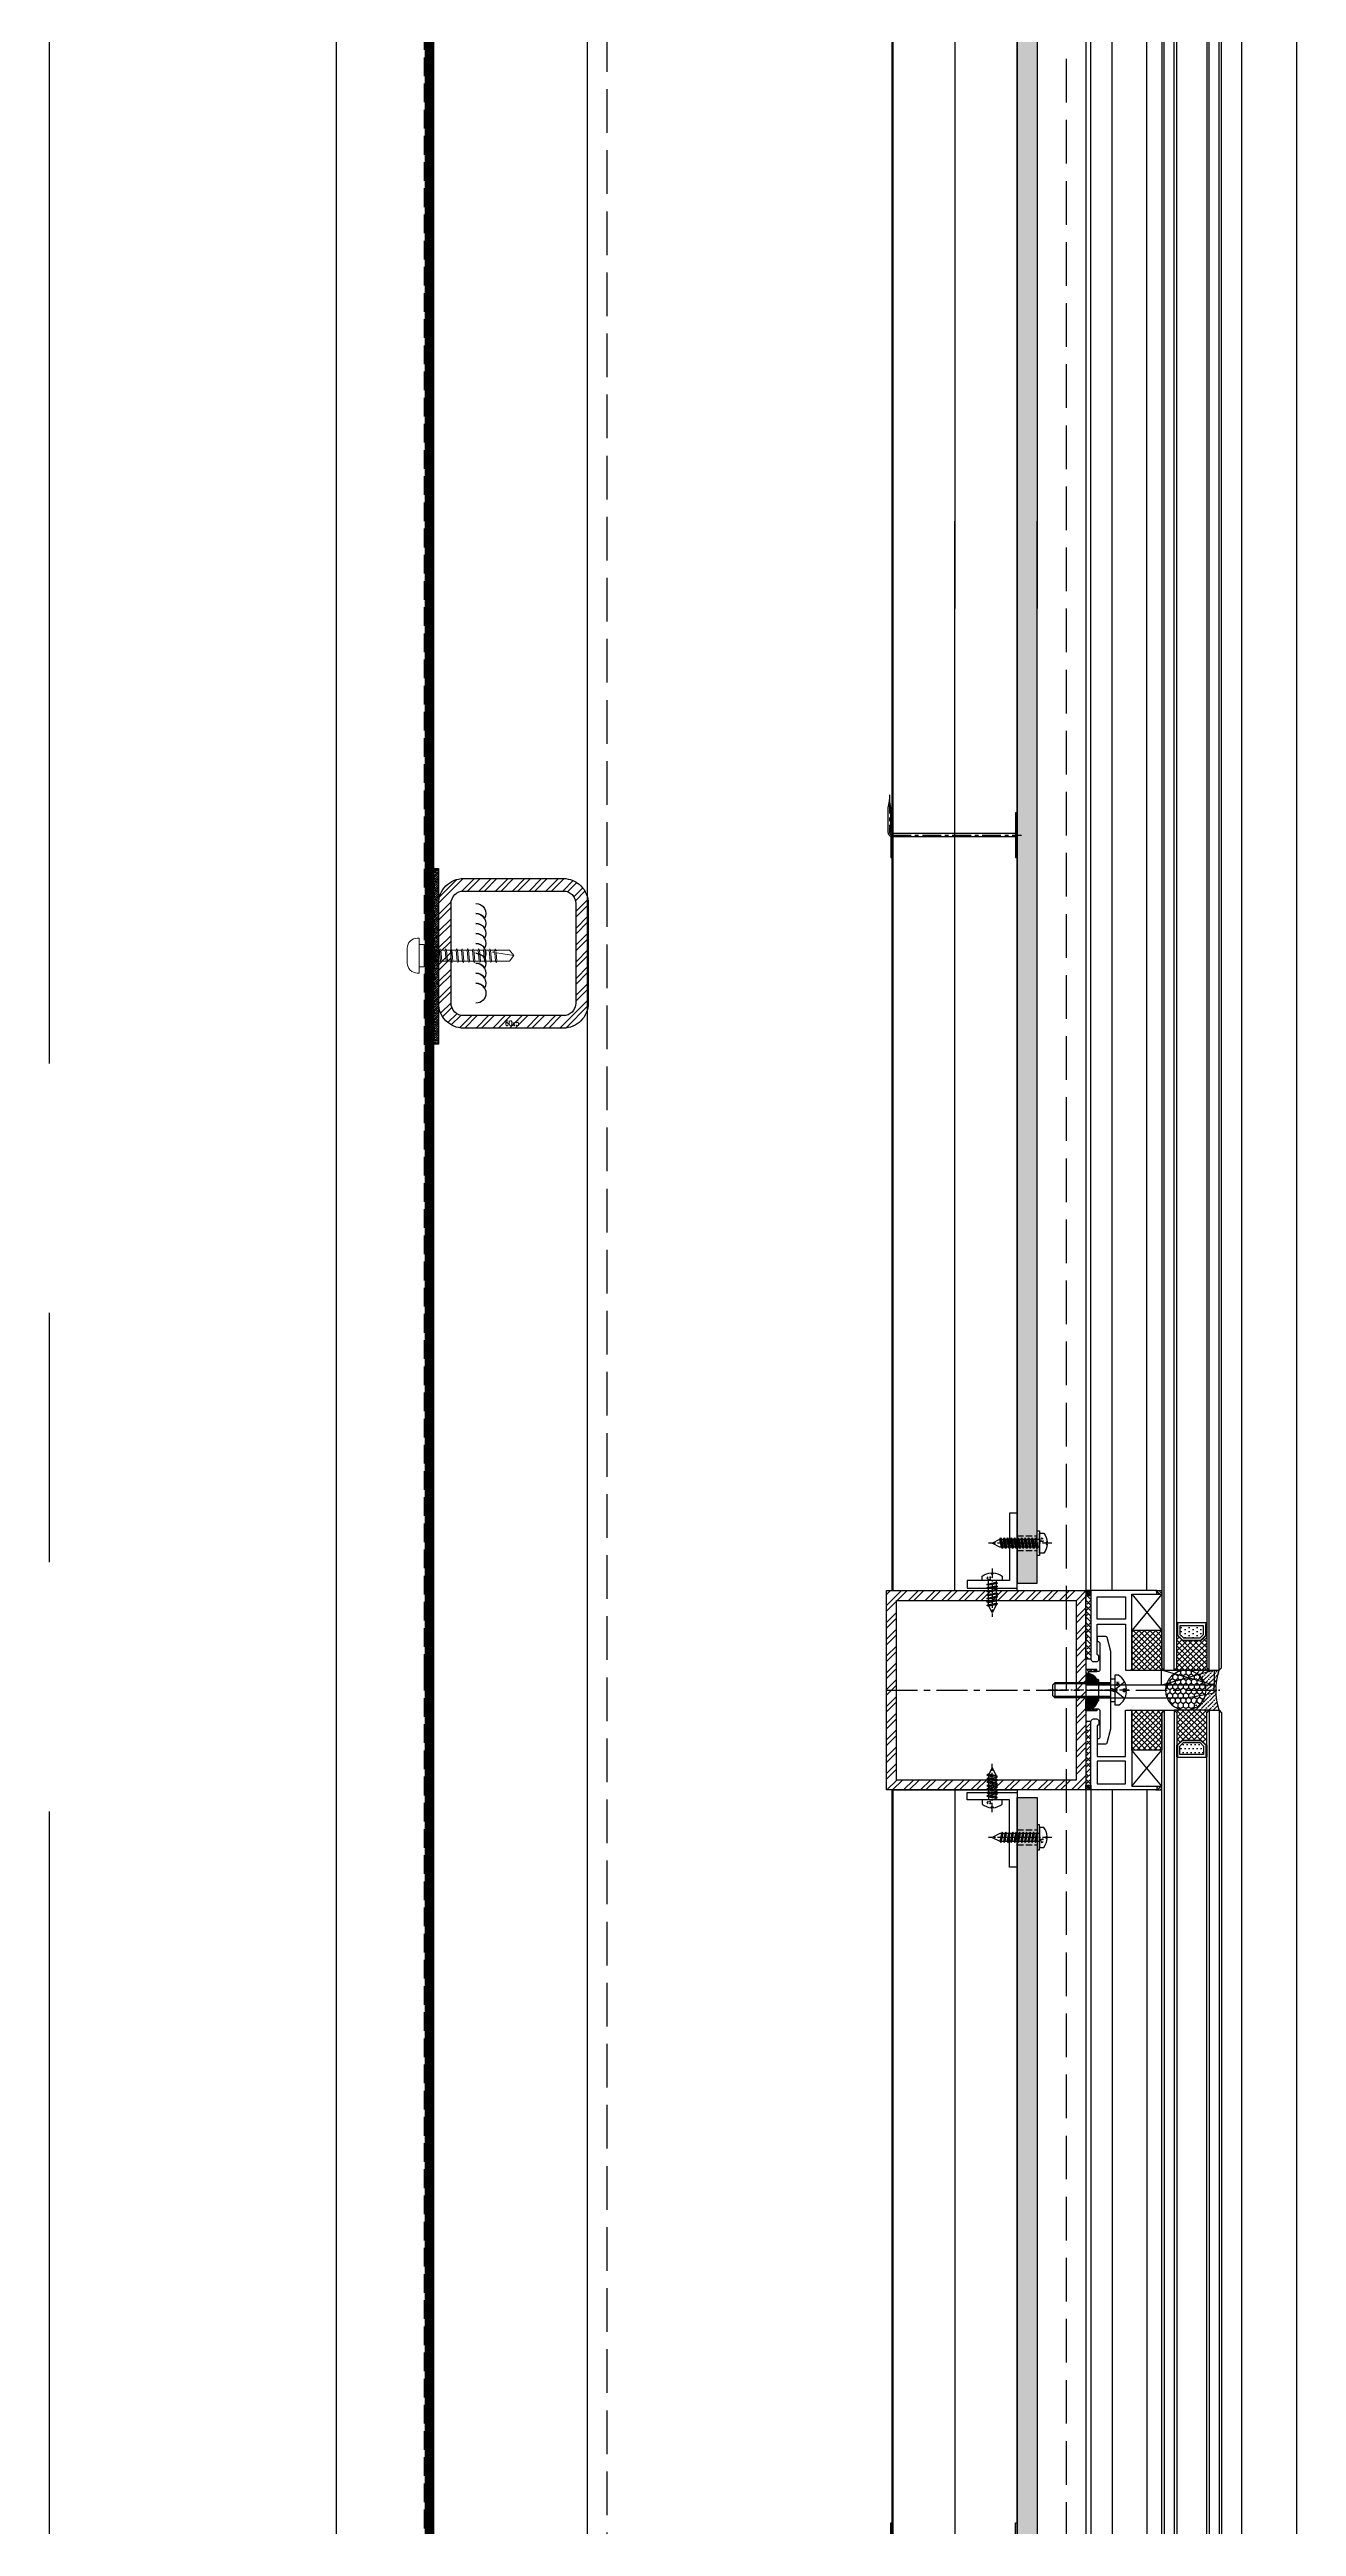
# Model space of a CAD drawing. Extents: x 220580 to 2027826, y -309201 to 71987.
# Drawn here: x 361276 to 361776, y -152365 to -151371 of the extents above; entities that cross this region are included whole.
import ezdxf
from ezdxf.enums import TextEntityAlignment as Align

# ---------------------------------------------------------------- set-up
doc = ezdxf.new("R2010")
doc.units = 0
for name, pattern in [('AUSGEZOGEN', [0]), ('CENTER', [2, 1.25, -0.25, 0.25, -0.25]), ('ZN-CENTER', [2, 1.25, -0.25, 0.25, -0.25]), ('ZN-DASH', [0.35, 0.25, -0.1])]:
    doc.linetypes.add(name, pattern=pattern)
for name, color, linetype in [('!ZN1-填充-8', 8, 'Continuous'), ('!ZN3-其它材质幕墙-60', 60, 'Continuous'), ('!ZN3-玻璃幕墙-4', 4, 'Continuous'), ('!ZN4-辅助材料-1', 1, 'Continuous'), ('!ZN4-配件-11', 11, 'Continuous'), ('!ZN5-钢材投影-40', 40, 'Continuous'), ('!ZN5-钢材断面-2', 2, 'Continuous'), ('!ZN5-铝材投影-112', 112, 'Continuous'), ('!ZN5-铝材断面-6', 6, 'Continuous'), ('!ZN6-虚线-8', 8, 'ZN-DASH'), ('1 轴线 辅助线', 1, 'CENTER'), ('11紧固件', 11, 'Continuous'), ('20剖面图$0$AS-WALL', 40, 'Continuous'), ('2钢材断面', 2, 'Continuous'), ('A_Hatch', 8, 'Continuous'), ('BM', 8, '保温棉'), ('Fill', 8, 'Continuous'), ('ZX', 240, 'CENTER'), ('型材截面颜色', 253, 'Continuous'), ('焊缝', 8, 'Continuous')]:
    doc.layers.add(name, color=color, linetype=linetype)
for name, color, linetype, lineweight in [('0_SCREW RIVET', 4, 'Continuous', 15), ('0CABR-填充', 8, 'Continuous', 5), ('0CABR-密封材料、垫片', 195, 'Continuous', 9), ('0填充', 8, 'Continuous', 13), ('彩钢板', 6, 'Continuous', 15), ('防火岩棉', 252, 'Continuous', 13)]:
    doc.layers.add(name, color=color, linetype=linetype, lineweight=lineweight)
doc.layers.add('@ZN-型材编号（非打印层）', color=8, linetype='Continuous', plot=False)
doc.styles.add('DHTEXT-1', font='ROMANS.shx', dxfattribs={"width": 0.7, "bigfont": 'CHINESE.shx'})
doc.linetypes.add('保温棉', pattern='A,0.006248,-6.2484,[134,ltypeshp.shx,S=6.2484,R=0,X=-6.2484,Y=0],-12.4968,[134,ltypeshp.shx,S=6.2484,R=180,X=6.2484,Y=0],-6.2484', length=24.999848)

# ---------------------------------------------------------------- blocks, each defined once
blk = doc.blocks.new('20250822090122')
at = {"layer": 'A_Hatch'}
h = blk.add_hatch(dxfattribs=at)
h.set_pattern_fill('ANSI32', color=256)
h.set_pattern_definition([(45, (-80, -40), (-3.3676, 3.3676), []), (45, (-77.755, -40), (-3.3676, 3.3676), [])])
h.paths.add_polyline_path([(0, 40), (-80, 40), (-80, -40), (0, -40)])
h.paths.add_polyline_path([(-4, 36), (-4, -36), (-76, -36), (-76, 36)], flags=16)
at = {"layer": '2钢材断面'}
for points in [[(-80, 40), (0, 40), (0, -40), (-80, -40)], [(-76, 36), (-4, 36), (-4, -36), (-76, -36)]]:
    blk.add_lwpolyline(points, close=True, dxfattribs=at)
blk = doc.blocks.new('20230625105620')
at = {"layer": '0CABR-填充'}
h = blk.add_hatch(dxfattribs=at)
h.set_pattern_fill('ANSI38', color=256, scale=0.3, angle=90)
h.set_pattern_definition([(135, (669.6331, -11486.4539), (-0.67351921, -0.67351921), []), (225, (669.6331, -11486.4539), (-0.67351921, -2.02055763), [2.38125, -1.42875])])
h.paths.add_polyline_path([(-5.2, 3.7), (-5.2, 4.5), (-8.5, 4.5), (-8.5, 7.5), (-5.2, 7.5), (-5.2, 8.3), (-9.5, 8.3), (-9.5, 3.7)])
h = blk.add_hatch(dxfattribs=at)
h.set_pattern_fill('ANSI38', color=256, scale=0.3, angle=90)
h.set_pattern_definition([(135, (669.6331, -11486.4539), (-0.67351921, -0.67351921), []), (225, (669.6331, -11486.4539), (-0.67351921, -2.02055763), [2.38125, -1.42875])])
h.paths.add_polyline_path([(-5.2, 3.7), (-5.2, 4.5), (-8.5, 4.5), (-8.5, 7.5), (-5.2, 7.5), (-5.2, 8.3), (-9.5, 8.3), (-9.5, 3.7)])
h = blk.add_hatch(dxfattribs=at)
h.set_pattern_fill('ANSI38', color=256, scale=0.3, angle=90)
h.set_pattern_definition([(135, (669.6331, -11498.4539), (-0.67351921, -0.67351921), []), (225, (669.6331, -11498.4539), (-0.67351921, -2.02055763), [2.38125, -1.42875])])
h.paths.add_polyline_path([(-5.2, -8.3), (-5.2, -7.5), (-8.5, -7.5), (-8.5, -4.5), (-5.2, -4.5), (-5.2, -3.7), (-9.5, -3.7), (-9.5, -8.3)])
h = blk.add_hatch(dxfattribs=at)
h.set_pattern_fill('ANSI38', color=256, scale=0.3, angle=90)
h.set_pattern_definition([(135, (669.6331, -11498.4539), (-0.67351921, -0.67351921), []), (225, (669.6331, -11498.4539), (-0.67351921, -2.02055763), [2.38125, -1.42875])])
h.paths.add_polyline_path([(-5.2, -8.3), (-5.2, -7.5), (-8.5, -7.5), (-8.5, -4.5), (-5.2, -4.5), (-5.2, -3.7), (-9.5, -3.7), (-9.5, -8.3)])
at = {"layer": '!ZN4-辅助材料-1'}
for points in [[(-5.2, 3.7), (-5.2, 4.5), (-8.5, 4.5), (-8.5, 7.5), (-5.2, 7.5), (-5.2, 8.3), (-9.5, 8.3), (-9.5, 3.7), (-5.2, 3.7)], [(-5.2, -3.7), (-5.2, -4.5), (-8.5, -4.5), (-8.5, -7.5), (-5.2, -7.5), (-5.2, -8.3), (-9.5, -8.3), (-9.5, -3.7), (-5.2, -3.7)]]:
    blk.add_lwpolyline(points, dxfattribs=at)
at = {"layer": '!ZN5-铝材投影-112'}
blk.add_lwpolyline([(-4.5, 4), (-4.5, -4, -0.414214), (-5, -4.5), (-8, -4.5, 0.414214), (-8.5, -5), (-8.5, -7, 0.414214), (-8, -7.5), (-4.5, -7.5, -0.414214), (-4, -8), (-4, -19, -0.414214), (-4.5, -19.5, 0.414214), (-5, -20), (-5, -21.5), (-1.49, -21.5, 0.339454), (-1.01, -21.13), (0.5, -15.5), (0.5, -0.5), (0, 0), (0.5, 0.5), (0.5, 15.5), (-1.01, 21.13, 0.339454), (-1.49, 21.5), (-5, 21.5), (-5, 20, 0.414214), (-4.5, 19.5, -0.414214), (-4, 19), (-4, 8, -0.414214), (-4.5, 7.5), (-8, 7.5, 0.414214), (-8.5, 7), (-8.5, 5, 0.414214), (-8, 4.5), (-5, 4.5, -0.414214), (-4.5, 4)], format="xyb", close=True, dxfattribs=at)
at = {"layer": '0CABR-密封材料、垫片'}
for points in [[(-5.2, 3.7), (-5.2, 4.5), (-8.5, 4.5), (-8.5, 7.5), (-5.2, 7.5), (-5.2, 8.3), (-9.5, 8.3), (-9.5, 3.7), (-5.2, 3.7)], [(-5.2, -3.7), (-5.2, -4.5), (-8.5, -4.5), (-8.5, -7.5), (-5.2, -7.5), (-5.2, -8.3), (-9.5, -8.3), (-9.5, -3.7), (-5.2, -3.7)]]:
    blk.add_lwpolyline(points, dxfattribs=at)
blk = doc.blocks.new('*U1907')
at = {"color": 0, "linetype": 'ZN-CENTER', "ltscale": 3}
blk.add_line((-7.15, 0), (25.2, 0), dxfattribs=at)
at = {"linetype": 'ByBlock', "ltscale": 10}
for p, q in [((-6.2, 0.6), (-5, 0.6)), ((-5.51, 3.26), (-1.6, 0.23)), ((-5, 0.6), (-5, -0.6)), ((-3.1, 6), (-1.6, 6)), ((-2.36, 0.82), (-2.36, -0.82)), ((-1.6, -6), (-1.6, 6)), ((-1.6, -4.62), (-1.6, 4.62)), ((-1.6, 4.62), (0, 4.62)), ((0, 0), (-1.6, 0.58)), ((0, 4.62), (0, -4.62)), ((0, 3), (22.5, 3)), ((0, 2.55), (22.95, 2.55)), ((22.5, -3), (22.5, 3)), ((22.5, 3), (23.4, 2.1)), ((23.4, -2.1), (23.4, 2.1)), ((-5, -0.6), (-6.2, -0.6)), ((-5.51, -3.26), (-1.6, -0.23)), ((-3.1, -6), (-1.6, -6)), ((0, -0.83), (-1.6, -0.25)), ((0, -4.62), (-1.6, -4.62)), ((0, -2.55), (22.95, -2.55)), ((0, -3), (22.5, -3)), ((22.5, -3), (23.4, -2.1))]:
    blk.add_line(p, q, dxfattribs=at)
for centre, start, end in [((0.63, 0.27), 123.05163, 177.23034), ((0.63, -0.27), 182.76966, 236.94837)]:
    blk.add_arc(centre, 6.84, start, end, dxfattribs=at)
at = {"layer": 'Defpoints', "color": 0, "ltscale": 10, "style": 'DHTEXT-1', "width": 0.7}
blk.add_text('M6', height=1, rotation=90, dxfattribs=at).set_placement((-2.25, -2.65), align=Align.CENTER)
blk = doc.blocks.new('16胶缝')
at = {"layer": '!ZN1-填充-8', "ltscale": 0.1}
h = blk.add_hatch(dxfattribs=at)
h.set_pattern_fill('HONEY', color=256, scale=10, style=0)
h.set_pattern_definition([(5e-15, (-19679.56, -11324.3713), (1.875, 1.08253175), [1.25, -2.5]), (120, (-19679.56, -11324.3713), (-1.874999996, 1.082531757), [1.25, -2.5]), (60, (-19679.56, -11324.3713), (4e-09, 2.165063507), [-2.5, 1.25])])
edge = h.paths.add_edge_path()
edge.add_ellipse((8, 13.4), major_axis=(0, -8.15), ratio=0.981746, start_angle=0, end_angle=360)
h = blk.add_hatch(dxfattribs=at)
h.set_pattern_fill('ANSI36', color=256, scale=10, style=0)
h.set_pattern_definition([(45, (-19679.5754, -11324.3713), (0.66291261, 2.43067956), [3.125, -0.625, 0, -0.625])])
edge = h.paths.add_edge_path()
edge.add_ellipse((8.02, 13.4), major_axis=(0.87, 8.1), ratio=0.981332, start_angle=124.62629, end_angle=247.39774, ccw=False)
edge.add_arc((0, 10.2), 1.2, 269.97157, 324.48671, ccw=False)
edge.add_line((0, 9), (0, 0))
edge.add_arc((8, -24.92), 26.17, 432.20316, 467.79684, ccw=False)
edge.add_line((16, 0), (16, 9))
edge.add_arc((16.01, 10.23), 1.23, 216.59056, 269.69863, ccw=False)
at = {"layer": '!ZN4-辅助材料-1', "color": 1, "ltscale": 0.1}
blk.add_arc((8, -24.92), 26.17, 72.20316, 107.79684, dxfattribs=at)
blk.add_ellipse((8, 13.4), major_axis=(0, -8.15), ratio=0.981746, dxfattribs=at)
blk.add_point((8, 0), dxfattribs=at)
blk = doc.blocks.new('胶缝断面')
at = {"color": 7, "ltscale": 0.1, "extrusion": (0, 0, -1), "zscale": -1, "rotation": 180}
blk.add_blockref('16胶缝', (8, 0), dxfattribs=at)
blk = doc.blocks.new('20230625110549')
at = {"layer": '!ZN1-填充-8', "ltscale": 20}
h = blk.add_hatch(color=256, dxfattribs=at)
h.dxf.hatch_style = 1
h.paths.add_polyline_path([(0, 5), (0, 0), (5, 0, 0.414214)])
at = {"layer": '0CABR-填充', "ltscale": 20}
blk.add_line((0, 0), (0, 5), dxfattribs=at)
blk.add_arc((0, 0), 5, 0, 90, dxfattribs=at)
blk = doc.blocks.new('20250822103150', base_point=(-89262.55, -87415.13))
at = {"layer": '!ZN4-辅助材料-1'}
blk.add_lwpolyline([(-89131.15, -87413.13), (-89152.32, -87413.13), (-89152.32, -87407.13), (-89131.15, -87407.13), (-89131.15, -87413.13), (-89152.32, -87407.13), (-89131.15, -87407.13), (-89152.32, -87413.13)], dxfattribs=at)
at = {"layer": '!ZN5-钢材投影-40'}
blk.add_lwpolyline([(-89142.15, -87418.13), (-89131.15, -87416.13), (-89131.15, -87413.13), (-89182.55, -87413.13), (-89182.55, -87418.13), (-89142.15, -87418.13)], close=True, dxfattribs=at)
at = {"layer": '0CABR-填充', "ltscale": 20}
blk.add_blockref('20230625110549', (-89182.55, -87413.13), dxfattribs=at)
at = {"layer": '0CABR-填充', "ltscale": 20, "xscale": -1, "rotation": 180}
blk.add_blockref('20230625110549', (-89182.55, -87418.13), dxfattribs=at)
blk = doc.blocks.new('20240131155736')
at = {"layer": '!ZN1-填充-8'}
h = blk.add_hatch(dxfattribs=at)
h.set_pattern_fill('ANSI36', color=256, scale=0.5, angle=270, style=0)
h.set_pattern_definition([(315, (4155.5162, -11794.8225), (1.54348152, -0.420949506), [1.984375, -0.396875, 0, -0.396875])])
h.paths.add_polyline_path([(-0.75, 0.75), (-0.75, -0.75), (1.25, -0.75), (1.25, 0.75)])
at = {"layer": '!ZN4-辅助材料-1', "linetype": 'AUSGEZOGEN'}
blk.add_line((-1.25, 0.75), (1.25, 0.75), dxfattribs=at)
blk = doc.blocks.new('20240131160147')
at = {"layer": '!ZN5-铝材断面-6'}
blk.add_lwpolyline([(-3.36, 1.25), (-3.36, 19.75), (-0.86, 19.75), (-0.86, -10.75), (9.14, -10.75), (9.14, -12.25), (-17.26, -12.25), (-17.26, 15.25, -0.414214), (-16.26, 16.25), (-15.06, 16.25, -0.414214), (-14.06, 15.25), (-14.06, 13.75), (-14.26, 13.75, 0.414214), (-14.76, 13.25), (-14.76, 1.25)], format="xyb", close=True, dxfattribs=at)
blk.add_lwpolyline([(-14.76, -0.75), (-14.76, -9.75), (-3.36, -9.75), (-3.36, -0.75)], close=True, dxfattribs=at)
at = {"layer": '!ZN1-填充-8', "ltscale": 50, "xscale": -1, "rotation": 180}
blk.add_blockref('20240131155736', (9.89, -11.5), dxfattribs=at)
blk = doc.blocks.new('20250822102610', base_point=(-89164.55, -87453.63))
at = {"layer": '!ZN1-填充-8'}
h = blk.add_hatch(dxfattribs=at)
h.set_pattern_fill('ANSI37', color=256, style=0)
h.set_pattern_definition([(45, (0, 0), (-1.122532015, 1.122532015), []), (135, (0, 0), (-1.122532015, -1.122532015), [])])
edge = h.paths.add_edge_path()
edge.add_line((-89165.05, -87423.13), (-89151.55, -87423.13))
edge.add_line((-89151.55, -87423.13), (-89152.55, -87424.13))
edge.add_line((-89152.55, -87424.13), (-89152.55, -87439.13))
edge.add_line((-89152.55, -87439.13), (-89164.55, -87439.13))
edge.add_line((-89164.55, -87439.13), (-89164.55, -87423.63))
edge.add_arc((-89165.05, -87423.63), 0.5, 359.99969, 450)
at = {"layer": '!ZN1-填充-8', "ltscale": 100}
for p, q in [((-89164.55, -87453.63), (-89152.55, -87439.13)), ((-89152.55, -87453.63), (-89164.55, -87439.13))]:
    blk.add_line(p, q, dxfattribs=at)
at = {"layer": '!ZN4-辅助材料-1', "linetype": 'AUSGEZOGEN'}
blk.add_lwpolyline([(-89165.05, -87423.13), (-89151.55, -87423.13), (-89152.55, -87424.13), (-89152.55, -87439.13), (-89164.55, -87439.13), (-89164.55, -87423.63, 0.414215), (-89165.05, -87423.13), (-89165.05, -87423.13)], format="xyb", dxfattribs=at)
blk.add_lwpolyline([(-89152.55, -87439.13), (-89164.55, -87439.13), (-89164.55, -87442.13)], dxfattribs=at)
blk.add_lwpolyline([(-89164.55, -87439.13), (-89164.55, -87453.63), (-89152.55, -87453.63), (-89152.55, -87439.13)], close=True, dxfattribs=at)
blk = doc.blocks.new('20250822103338', base_point=(-89182.55, -87455.13))
at = {"layer": '0填充'}
h = blk.add_hatch(dxfattribs=at)
h.set_pattern_fill('ANSI38', color=256, angle=360, style=0)
h.set_pattern_definition([(45, (0, 0), (-1.122532015, 1.122532015), []), (135, (0, 0), (-3.367596045, 1.122532015), [3.96875, -2.38125])])
h.paths.add_polyline_path([(-89182.55, -87453.13), (-89180.55, -87453.13), (-89180.55, -87427.63), (-89182.55, -87427.63)])
at = {"layer": '型材截面颜色', "ltscale": 60}
h = blk.add_hatch(dxfattribs=at)
h.set_pattern_fill('ANSI36', color=256, scale=0.3, angle=90)
h.set_pattern_definition([(135, (0, 0), (-0.9260889125, 0.2525697034), [1.190625, -0.238125, 0, -0.238125])])
h.paths.add_polyline_path([(-89182.55, -87455.13), (-89182.55, -87453.13), (-89180.55, -87453.13), (-89180.55, -87455.13)])
at = {"layer": '!ZN4-辅助材料-1'}
for points in [[(-89180.55, -87427.63), (-89182.55, -87427.63), (-89182.55, -87453.13), (-89180.55, -87453.13)], [(-89182.55, -87455.13), (-89182.55, -87453.13), (-89180.55, -87453.13), (-89180.55, -87455.13)]]:
    blk.add_lwpolyline(points, close=True, dxfattribs=at)
at = {"layer": '0CABR-密封材料、垫片'}
blk.add_lwpolyline([(-89180.55, -87427.63), (-89182.55, -87427.63), (-89182.55, -87455.13), (-89180.55, -87455.13)], close=True, dxfattribs=at)
blk = doc.blocks.new('20250822103828')
at = {"layer": '!ZN4-辅助材料-1', "ltscale": 100}
for name, p in [('20250822102610', (18.4, 1.5)), ('20250822103338', (0, 0))]:
    blk.add_blockref(name, p, dxfattribs=at)
at = {"layer": '!ZN6-虚线-8', "ltscale": 50}
blk.add_blockref('20240131160147', (19.26, 12.25), dxfattribs=at)
blk = doc.blocks.new('*U940')
at = {"layer": '!ZN1-填充-8'}
h = blk.add_hatch(dxfattribs=at)
h.set_pattern_fill('ANSI37', color=256, scale=0.5, angle=90, style=0)
h.set_pattern_definition([(135, (0, 14), (-1.12253, -1.12253), []), (225, (0, 14), (1.12253, -1.12253), [])])
h.paths.add_polyline_path([(-5, 8), (-19, 8), (-18, 9), (-18, 22), (-17.75, 22), (-15.75, 20), (-8.25, 20), (-6.25, 22), (-6, 22), (-6, 9)])
for points in [[(-18, 26.75), (-18, 22), (-17.75, 22), (-17.75, 26.75)], [(-6.25, 26.75), (-6.25, 22), (-6, 22), (-6, 26.75)], [(-18, -26.75), (-18, -22), (-17.75, -22), (-17.75, -26.75)], [(-6.25, -26.75), (-6.25, -22), (-6, -22), (-6, -26.75)]]:
    blk.add_hatch(color=256, dxfattribs=at).paths.add_polyline_path(points)
h = blk.add_hatch(dxfattribs=at)
h.set_pattern_fill('DOTS', color=8, angle=90, style=0)
h.set_pattern_definition([(90, (0, 14), (-1.5875, 0.79375), [0, -1.5875])])
h.paths.add_polyline_path([(-15.34, 21), (-8.66, 21), (-7.25, 22.41), (-7.25, 25.8), (-16.75, 25.8), (-16.75, 22.41)])
h = blk.add_hatch(dxfattribs=at)
h.set_pattern_fill('ANSI37', color=256, scale=0.5, style=0)
h.set_pattern_definition([(45, (104147.1523, 29987.512), (-1.122532015, 1.122532015), []), (135, (104147.1523, 29987.512), (-1.122532015, -1.122532015), [])])
h.paths.add_polyline_path([(-5, -8), (-19, -8), (-18, -9), (-18, -22), (-17.75, -22), (-15.75, -20), (-8.25, -20), (-6.25, -22), (-6, -22), (-6, -9)])
h = blk.add_hatch(dxfattribs=at)
h.set_pattern_fill('DOTS', color=8, style=0)
h.set_pattern_definition([(0, (104147.1523, 29987.512), (0.79375, 1.5875), [0, -1.5875])])
h.paths.add_polyline_path([(-15.34, -21), (-8.66, -21), (-7.25, -22.41), (-7.25, -25.8), (-16.75, -25.8), (-16.75, -22.41)])
for p, q in [((-23, 8), (-23, 727.84)), ((-19, 8), (-19, 727.84)), ((-5, 8), (-5, 727.84)), ((-1, 8), (-1, 727.84)), ((-23, -8), (-23, -575.84)), ((-19, -8), (-19, -575.84)), ((-5, -8), (-5, -575.84)), ((-1, -8), (-1, -575.84))]:
    blk.add_line(p, q, dxfattribs=at)
at = {"layer": '!ZN3-玻璃幕墙-4'}
for points in [[(-24, 727.84), (-24, 9), (-23, 8), (-19, 8), (-18, 9), (-18, 727.84)], [(-6, 727.84), (-6, 9), (-5, 8), (-1, 8), (0, 9), (0, 727.84)], [(-24, -575.84), (-24, -9), (-23, -8), (-19, -8), (-18, -9), (-18, -575.84)], [(-6, -575.84), (-6, -9), (-5, -8), (-1, -8), (0, -9), (0, -575.84)]]:
    blk.add_lwpolyline(points, dxfattribs=at)
at = {"layer": '!ZN4-辅助材料-1'}
for points in [[(-5, 8), (-19, 8), (-18, 9), (-18, 22), (-17.75, 22), (-15.75, 20), (-8.25, 20), (-8.25, 20), (-6.25, 22), (-6, 22), (-6, 9), (-5, 8)], [(-18, 26.75), (-18, 22), (-17.75, 22), (-17.75, 26.75)], [(-15.75, 20), (-8.25, 20), (-6.25, 22), (-6.25, 27), (-17.75, 27), (-17.75, 22)], [(-15.34, 21), (-8.66, 21), (-7.25, 22.41), (-7.25, 25.8), (-16.75, 25.8), (-16.75, 22.41)], [(-6.25, 26.75), (-6.25, 22), (-6, 22), (-6, 26.75)], [(-5, -8), (-19, -8), (-18, -9), (-18, -22), (-17.75, -22), (-15.75, -20), (-8.25, -20), (-8.25, -20), (-6.25, -22), (-6, -22), (-6, -9), (-5, -8)], [(-18, -26.75), (-18, -22), (-17.75, -22), (-17.75, -26.75)], [(-15.75, -20), (-8.25, -20), (-6.25, -22), (-6.25, -27), (-17.75, -27), (-17.75, -22)], [(-15.34, -21), (-8.66, -21), (-7.25, -22.41), (-7.25, -25.8), (-16.75, -25.8), (-16.75, -22.41)], [(-6.25, -26.75), (-6.25, -22), (-6, -22), (-6, -26.75)]]:
    blk.add_lwpolyline(points, close=True, dxfattribs=at)
for points in [[(-17.75, 26.4), (-17.65, 26.4), (-17.65, 22.04), (-15.71, 20.1), (-8.29, 20.1), (-6.35, 22.04), (-6.35, 26.4), (-6.25, 26.4), (-6.35, 26.4)], [(-17.75, -26.4), (-17.65, -26.4), (-17.65, -22.04), (-15.71, -20.1), (-8.29, -20.1), (-6.35, -22.04), (-6.35, -26.4), (-6.25, -26.4), (-6.35, -26.4)]]:
    blk.add_lwpolyline(points, dxfattribs=at)
at = {"layer": '!ZN5-钢材投影-40', "ltscale": 0.3}
for p, q in [((-254.4, 727.84), (-254.4, -575.84)), ((-54.4, 727.84), (-54.4, -575.84))]:
    blk.add_line(p, q, dxfattribs=at)
at = {"layer": '!ZN5-铝材投影-112'}
for p, q in [((-52.4, 40), (-52.4, 727.84)), ((-43.9, 40), (-43.9, 727.84)), ((-30, 40), (-30, 727.84)), ((8, 727.84), (8, -575.84)), ((30, 727.84), (30, -575.84)), ((-52.4, -40), (-52.4, -575.84)), ((-43.9, -40), (-43.9, -575.84)), ((-30, -40), (-30, -575.84))]:
    blk.add_line(p, q, dxfattribs=at)
at = {"layer": '!ZN6-虚线-8', "color": 8, "linetype": 'ZN-DASH', "ltscale": 70}
for p, q in [((-246.4, -575.84), (-246.4, 727.84)), ((-62.4, 727.84), (-62.4, -575.84))]:
    blk.add_line(p, q, dxfattribs=at)
at = {"layer": 'Defpoints', "color": 250}
for p in [(-6, 20), (-24, 8), (-18, 8), (-6, 8), (0, 8), (-24, -8), (-18, -8), (-6, -8), (0, -8), (-6, -20)]:
    blk.add_point(p, dxfattribs=at)
at = {"layer": 'ZX', "ltscale": 10}
blk.add_line((-134.4, 0), (0, 0), dxfattribs=at)
at = {"layer": '!ZN4-辅助材料-1', "ltscale": 100, "xscale": -1, "rotation": 180}
blk.add_blockref('20250822103828', (-54.4, 40), dxfattribs=at)
at = {"layer": '!ZN4-辅助材料-1', "ltscale": 100}
for name, p in [('20250822103150', (-134.4, 0)), ('20250822103828', (-54.4, -40))]:
    blk.add_blockref(name, p, dxfattribs=at)
at = {"layer": '!ZN4-辅助材料-1', "rotation": 270}
blk.add_blockref('胶缝断面', (-1, 0), dxfattribs=at)
at = {"layer": '!ZN4-配件-11', "color": 1, "rotation": 180}
blk.add_blockref('*U1907', (-44.4, 0), dxfattribs=at)
at = {"layer": '!ZN5-铝材断面-6', "ltscale": 100}
blk.add_blockref('20250822090122', (-54.4, 0), dxfattribs=at)
at = {"layer": '0CABR-填充', "ltscale": 20}
blk.add_blockref('20230625105620', (-44.9, 0), dxfattribs=at)
blk = doc.blocks.new('$紧固件$00000145')
at = {"layer": '0_SCREW RIVET'}
for p, q in [((-1.72, 9.4), (-1.72, 7.22)), ((-1.72, 6.71), (-1.72, 5.01)), ((-1.72, 4.51), (-1.72, 2.8)), ((-1.72, 2.3), (-1.72, 0.59)), ((-1.72, 0.09), (-1.72, -1.62)), ((2.78, 9.4), (2.78, 7.61)), ((2.78, 7.11), (2.78, 5.4)), ((2.78, 4.9), (2.78, 3.19)), ((2.78, 2.69), (2.78, 0.99)), ((2.78, 0.48), (2.78, -1.22)), ((-1.72, -2.12), (-1.72, -3.83)), ((-1.72, -4.33), (-1.72, -6.03)), ((-1.72, -6.54), (-1.72, -8.24)), ((-1.72, -8.74), (-1.72, -10.45)), ((2.78, -1.72), (2.78, -3.43)), ((2.78, -3.93), (2.78, -5.64)), ((2.78, -6.14), (2.78, -7.85)), ((2.78, -8.35), (2.78, -10.06)), ((-1.72, -10.95), (-1.72, -12.66)), ((-1.72, -13.16), (-1.72, -14.87)), ((-1.72, -15.37), (-1.72, -17.08)), ((-1.72, -17.58), (-1.72, -19.28)), ((-1.72, -19.79), (-1.72, -24.8)), ((2.78, -10.56), (2.78, -12.26)), ((2.78, -12.77), (2.78, -14.47)), ((2.78, -14.97), (2.78, -16.68)), ((2.78, -17.18), (2.78, -18.89)), ((2.78, -19.39), (2.78, -24.8)), ((-1.72, -24.8), (0.53, -26.6)), ((0.53, -26.6), (2.78, -24.8))]:
    blk.add_line(p, q, dxfattribs=at)
blk.add_lwpolyline([(-6.47, 12.14, -0.414214), (-2.47, 16.14), (3.53, 16.14, -0.414214), (7.53, 12.14), (7.53, 12.15), (7.53, 11.4), (-6.47, 11.4), (-6.47, 12.15)], format="xyb", close=True, dxfattribs=at)
for points in [[(-3.97, 11.4), (5.03, 11.4), (5.03, 9.4), (-3.97, 9.4)], [(-1.72, 6.71), (2.78, 7.11), (3.28, 7.4), (2.78, 7.61), (-1.72, 7.22), (-2.22, 6.92)], [(-1.72, 4.51), (2.78, 4.9), (3.28, 5.19), (2.78, 5.4), (-1.72, 5.01), (-2.22, 4.71)], [(-1.72, 2.3), (2.78, 2.69), (3.28, 2.99), (2.78, 3.19), (-1.72, 2.8), (-2.22, 2.5)], [(-1.72, 0.09), (2.78, 0.48), (3.28, 0.78), (2.78, 0.99), (-1.72, 0.59), (-2.22, 0.3)], [(-1.72, -2.12), (2.78, -1.72), (3.28, -1.43), (2.78, -1.22), (-1.72, -1.62), (-2.22, -1.91)], [(-1.72, -4.33), (2.78, -3.93), (3.28, -3.64), (2.78, -3.43), (-1.72, -3.83), (-2.22, -4.12)], [(-1.72, -6.54), (2.78, -6.14), (3.28, -5.85), (2.78, -5.64), (-1.72, -6.03), (-2.22, -6.33)], [(-1.72, -8.74), (2.78, -8.35), (3.28, -8.06), (2.78, -7.85), (-1.72, -8.24), (-2.22, -8.54)], [(-1.72, -10.95), (2.78, -10.56), (3.28, -10.26), (2.78, -10.06), (-1.72, -10.45), (-2.22, -10.75)], [(-1.72, -13.16), (2.78, -12.77), (3.28, -12.47), (2.78, -12.26), (-1.72, -12.66), (-2.22, -12.95)], [(-1.72, -15.37), (2.78, -14.97), (3.28, -14.68), (2.78, -14.47), (-1.72, -14.87), (-2.22, -15.16)], [(-1.72, -17.58), (2.78, -17.18), (3.28, -16.89), (2.78, -16.68), (-1.72, -17.08), (-2.22, -17.37)]]:
    blk.add_lwpolyline(points, close=True, dxfattribs=at)
for points in [[(1.71, -18.98), (-1.72, -19.28), (-2.22, -19.58), (-1.72, -19.79), (1.63, -19.49)], [(0.53, -26.6), (1.87, -17.97), (2.51, -19.41), (2.48, -19.44), (2.78, -19.9)], [(2.3, -18.93), (2.78, -18.89), (3.28, -19.1), (2.78, -19.39), (2.5, -19.42)]]:
    blk.add_lwpolyline(points, dxfattribs=at)
blk = doc.blocks.new('方管钢60x5')
at = {"layer": 'Fill'}
h = blk.add_hatch(dxfattribs=at)
h.set_pattern_fill('ANSI32', color=8, scale=0.5, style=0)
h.set_pattern_definition([(45, (-2913.3746, -800.701), (-3.367596, 3.367596), []), (45, (-2911.1295, -800.701), (-3.367596, 3.367596), [])])
edge = h.paths.add_edge_path(flags=16)
edge.add_line((-20, 25), (20, 25))
edge.add_arc((20, 20), 5, 0, 90, ccw=False)
edge.add_line((25, 20), (25, -20))
edge.add_arc((20, -20), 5, 270, 360, ccw=False)
edge.add_line((20, -25), (-20, -25))
edge.add_arc((-20, -20), 5, 180, 270, ccw=False)
edge.add_line((-25, -20), (-25, 20))
edge.add_arc((-20, 20), 5, 90, 180, ccw=False)
edge = h.paths.add_edge_path()
edge.add_line((-20, 30), (20, 30))
edge.add_arc((20, 20), 10, 0, 90, ccw=False)
edge.add_line((30, 20), (30, -20))
edge.add_arc((20, -20), 10, 270, 360, ccw=False)
edge.add_line((20, -30), (-20, -30))
edge.add_arc((-20, -20), 10, 180, 270, ccw=False)
edge.add_line((-30, -20), (-30, 20))
edge.add_arc((-20, 20), 10, 90, 180, ccw=False)
for points in [[(-20, 30), (20, 30, -0.414214), (30, 20), (30, -20, -0.414214), (20, -30), (-20, -30, -0.414214), (-30, -20), (-30, 20, -0.414214)], [(-20, 25), (20, 25, -0.414214), (25, 20), (25, -20, -0.414214), (20, -25), (-20, -25, -0.414214), (-25, -20), (-25, 20, -0.414214)]]:
    blk.add_lwpolyline(points, format="xyb", close=True)
at = {"layer": '@ZN-型材编号（非打印层）', "style": 'DHTEXT-1', "width": 0.7}
blk.add_text('60x5', height=2, dxfattribs=at).set_placement((-0.51, -28.04), align=Align.MIDDLE_CENTER)
blk = doc.blocks.new('*U1980')
at = {"layer": '!ZN5-钢材断面-2'}
blk.add_blockref('方管钢60x5', (0, 0), dxfattribs=at)
blk = doc.blocks.new('*U1909')
at = {"linetype": 'ByBlock', "ltscale": 15}
for points in [[(-0.5, 50.6), (-9, 50.6), (-9, 50), (-0.6, 50)], [(0.6, 50), (9, 50), (9, 50.6), (1.2, 50.6)]]:
    blk.add_lwpolyline(points, dxfattribs=at)
blk.add_lwpolyline([(0.6, 0.6), (0.6, 50, -0.414214), (1.2, 50.6), (10.94, 50.6), (14.34, 51.2), (10.94, 51.8), (1.2, 51.8, 0.414214), (-0.6, 50), (-0.6, 0.6)], format="xyb", dxfattribs=at)
at = {"color": 0, "linetype": 'ZN-CENTER', "ltscale": 6}
blk.add_lwpolyline([(16.11, 51.2), (1.2, 51.2, 0.414214), (0, 50), (0, -1.81)], format="xyb", dxfattribs=at)
at = {"linetype": 'ByBlock', "ltscale": 15}
blk.add_lwpolyline([(-9, 0.6), (-9, 0), (9, 0), (9, 0.6)], close=True, dxfattribs=at)
blk = doc.blocks.new('*U2091')
at = {"color": 0, "linetype": 'CENTER', "ltscale": 3}
blk.add_line((-4.85, 0), (14.54, 0), dxfattribs=at)
at = {"linetype": 'ByBlock', "ltscale": 10}
for p, q in [((0, 1.55), (9.9, 1.55)), ((0.99, 2.11), (1.58, -2.11)), ((2.39, 2.11), (2.98, -2.11)), ((3.79, 2.11), (4.38, -2.11)), ((5.19, 2.11), (5.78, -2.11)), ((6.59, 2.11), (7.18, -2.11)), ((7.99, 2.11), (8.58, -2.11)), ((9.39, 2.11), (9.98, -2.11)), ((9.9, 1.55), (13, 0)), ((9.9, -1.55), (0, -1.55)), ((13, 0), (9.9, -1.55))]:
    blk.add_line(p, q, dxfattribs=at)
blk.add_lwpolyline([(-3.09, 0.4, -0.151467), (-1.72, 4), (0, 4), (0, -4), (-1.72, -4, -0.151467), (-3.09, -0.4), (-2.7, -0.4), (-2.7, 0.4)], format="xyb", close=True, dxfattribs=at)
for points in [[(1.26, -1.55), (0.66, 1.55), (0.99, 2.11), (1.31, 1.55), (1.9, -1.55), (1.58, -2.11)], [(2.66, -1.55), (2.06, 1.55), (2.39, 2.11), (2.71, 1.55), (3.3, -1.55), (2.98, -2.11)], [(4.06, -1.55), (3.46, 1.55), (3.79, 2.11), (4.11, 1.55), (4.7, -1.55), (4.38, -2.11)], [(5.46, -1.55), (4.86, 1.55), (5.19, 2.11), (5.51, 1.55), (6.1, -1.55), (5.78, -2.11)], [(6.86, -1.55), (6.26, 1.55), (6.59, 2.11), (6.91, 1.55), (7.5, -1.55), (7.18, -2.11)], [(8.26, -1.55), (7.66, 1.55), (7.99, 2.11), (8.31, 1.55), (8.9, -1.55), (8.58, -2.11)], [(9.66, -1.55), (9.06, 1.55), (9.39, 2.11), (9.71, 1.55), (10.3, -1.55), (9.98, -2.11)]]:
    blk.add_lwpolyline(points, close=True, dxfattribs=at)
at = {"layer": 'Defpoints', "color": 0, "ltscale": 10, "style": 'DHTEXT-1', "width": 0.7}
blk.add_text('4.2', height=1, rotation=90, dxfattribs=at).set_placement((-0.49, -1.36), align=Align.CENTER)
blk = doc.blocks.new('*U2090')
at = {"color": 0, "linetype": 'CENTER', "ltscale": 3}
blk.add_line((-4.85, 0), (20.54, 0), dxfattribs=at)
at = {"linetype": 'ByBlock', "ltscale": 10}
for p, q in [((0, 1.55), (15.9, 1.55)), ((0.99, 2.11), (1.58, -2.11)), ((2.39, 2.11), (2.98, -2.11)), ((3.79, 2.11), (4.38, -2.11)), ((5.19, 2.11), (5.78, -2.11)), ((6.59, 2.11), (7.18, -2.11)), ((7.99, 2.11), (8.58, -2.11)), ((9.39, 2.11), (9.98, -2.11)), ((10.79, 2.11), (11.38, -2.11)), ((12.19, 2.11), (12.78, -2.11)), ((13.59, 2.11), (14.18, -2.11)), ((14.99, 2.11), (15.58, -2.11)), ((15.9, 1.55), (19, 0)), ((15.9, -1.55), (0, -1.55)), ((19, 0), (15.9, -1.55))]:
    blk.add_line(p, q, dxfattribs=at)
blk.add_lwpolyline([(-3.09, 0.4, -0.151467), (-1.72, 4), (0, 4), (0, -4), (-1.72, -4, -0.151467), (-3.09, -0.4), (-2.7, -0.4), (-2.7, 0.4)], format="xyb", close=True, dxfattribs=at)
for points in [[(1.26, -1.55), (0.66, 1.55), (0.99, 2.11), (1.31, 1.55), (1.9, -1.55), (1.58, -2.11)], [(2.66, -1.55), (2.06, 1.55), (2.39, 2.11), (2.71, 1.55), (3.3, -1.55), (2.98, -2.11)], [(4.06, -1.55), (3.46, 1.55), (3.79, 2.11), (4.11, 1.55), (4.7, -1.55), (4.38, -2.11)], [(5.46, -1.55), (4.86, 1.55), (5.19, 2.11), (5.51, 1.55), (6.1, -1.55), (5.78, -2.11)], [(6.86, -1.55), (6.26, 1.55), (6.59, 2.11), (6.91, 1.55), (7.5, -1.55), (7.18, -2.11)], [(8.26, -1.55), (7.66, 1.55), (7.99, 2.11), (8.31, 1.55), (8.9, -1.55), (8.58, -2.11)], [(9.66, -1.55), (9.06, 1.55), (9.39, 2.11), (9.71, 1.55), (10.3, -1.55), (9.98, -2.11)], [(11.06, -1.55), (10.46, 1.55), (10.79, 2.11), (11.11, 1.55), (11.7, -1.55), (11.38, -2.11)], [(12.46, -1.55), (11.86, 1.55), (12.19, 2.11), (12.51, 1.55), (13.1, -1.55), (12.78, -2.11)], [(13.86, -1.55), (13.26, 1.55), (13.59, 2.11), (13.91, 1.55), (14.5, -1.55), (14.18, -2.11)], [(15.26, -1.55), (14.66, 1.55), (14.99, 2.11), (15.31, 1.55), (15.9, -1.55), (15.58, -2.11)]]:
    blk.add_lwpolyline(points, close=True, dxfattribs=at)
at = {"layer": 'Defpoints', "color": 0, "ltscale": 10, "style": 'DHTEXT-1', "width": 0.7}
blk.add_text('4.2', height=1, rotation=90, dxfattribs=at).set_placement((-0.49, -1.36), align=Align.CENTER)
blk = doc.blocks.new('*U1836')
at = {"linetype": 'ByBlock', "ltscale": 10}
blk.add_lwpolyline([(0, -5), (1, -5), (1, 5), (0, 5)], close=True, dxfattribs=at)
blk = doc.blocks.new('*U2064')
at = {"layer": '!ZN1-填充-8', "ltscale": 10}
h = blk.add_hatch(dxfattribs=at)
h.set_pattern_fill('AR-CONC', color=8, scale=10)
h.set_pattern_definition([(50, (480.863, 0), (18.21847, -1.5939), [1.905, -20.955]), (355, (480.863, 0), (-3.5243, 19.1057), [1.524, -16.764]), (100.451, (482.382, -0.133), (14.69425, 17.5117), [1.619, -17.809]), (46.184, (480.863, 5.08), (27.1079, -4.2042), [2.8575, -31.4325]), (96.6356, (483.122, 4.73), (23.7404, 24.7426), [2.4285, -26.7135]), (351.184, (480.863, 5.08), (23.7405, 24.7425), [2.286, -25.146]), (21, (483.403, 3.81), (15.1615, -10.22655), [1.905, -20.955]), (326, (483.403, 3.81), (6.1802, 18.4188), [1.524, -16.764]), (71.4514, (484.667, 2.958), (21.34165, 8.1923), [1.619, -17.809]), (37.5, (480.8634, 0), (0.30886, 8.4555), [0, -16.5608, 0, -17.018, 0, -16.8275]), (7.5, (480.863, 0), (6.68197, 10.01806), [0, -9.7028, 0, -16.1798, 0, -6.4135]), (327.5, (475.199, 0), (13.55906, -0.57287), [0, -6.35, 0, -19.812, 0, -26.289]), (317.5, (472.659, 0), (14.81292, 2.54265), [0, -8.255, 0, -13.1572, 0, -18.669])])
edge = h.paths.add_edge_path()
edge.add_line((688.09, 8), (0, 8))
edge.add_line((0, 8), (0, 0))
edge.add_line((0, 0), (688.09, 0))
at = {"layer": '!ZN1-填充-8', "const_width": 1}
blk.add_lwpolyline([(-3, 58), (688.09, 58)], dxfattribs=at)
at = {"layer": '!ZN3-其它材质幕墙-60', "ltscale": 20}
blk.add_lwpolyline([(688.09, 8), (0, 8), (0, 0), (688.09, 0)], dxfattribs=at)
at = {"layer": '!ZN5-铝材投影-112'}
blk.add_lwpolyline([(-2, 8), (28, 8), (28, 11), (1, 11), (1, 28), (-2, 28)], close=True, dxfattribs=at)
at = {"layer": '!ZN6-虚线-8', "color": 8, "linetype": 'ZN-DASH', "ltscale": 10}
for p, q in [((13, 8), (13, 0)), ((19, 8), (19, 0))]:
    blk.add_line(p, q, dxfattribs=at)
at = {"layer": 'BM'}
blk.add_line((-3, 33), (688.09, 33), dxfattribs=at)
at = {"layer": 'Defpoints', "color": 8}
blk.add_lwpolyline([(688.09, 58), (-3, 58), (-3, 8), (688.09, 8)], dxfattribs=at)
at = {"layer": '!ZN4-配件-11', "color": 1}
blk.add_blockref('*U1909', (300, 8), dxfattribs=at)
for name, p, rotation in [('*U2091', (1, 18), 180), ('*U2090', (16, -1), 89.99999999999997)]:
    blk.add_blockref(name, p, dxfattribs=dict(at, rotation=rotation))
at = {"layer": '!ZN4-配件-11', "extrusion": (0, 0, -1), "zscale": -1, "rotation": 270}
blk.add_blockref('*U1836', (-16, 0), dxfattribs=at)
blk = doc.blocks.new('*U2063')
at = {"layer": '!ZN1-填充-8', "ltscale": 10}
h = blk.add_hatch(dxfattribs=at)
h.set_pattern_fill('AR-CONC', color=8, scale=10)
h.set_pattern_definition([(50, (218.677, 0), (18.2185, -1.5939), [1.905, -20.955]), (355, (218.677, 0), (-3.5243, 19.1057), [1.524, -16.764]), (100.451, (220.195, -0.133), (14.6943, 17.5117), [1.619, -17.809]), (46.184, (218.677, 5.08), (27.108, -4.2042), [2.8575, -31.4325]), (96.636, (220.936, 4.73), (23.7404, 24.7426), [2.4285, -26.7135]), (351.184, (218.677, 5.08), (23.7405, 24.7425), [2.286, -25.146]), (21, (221.217, 3.81), (15.1615, -10.2266), [1.905, -20.955]), (326, (221.217, 3.81), (6.1802, 18.4188), [1.524, -16.764]), (71.451, (222.48, 2.958), (21.3416, 8.1923), [1.619, -17.809]), (37.5, (218.677, 0), (0.30886, 8.4555), [0, -16.5608, 0, -17.018, 0, -16.8275]), (7.5, (218.677, 0), (6.68197, 10.01806), [0, -9.7028, 0, -16.1798, 0, -6.4135]), (327.5, (213.013, 0), (13.55906, -0.57287), [0, -6.35, 0, -19.812, 0, -26.289]), (317.5, (210.473, 0), (14.8129, 2.54265), [0, -8.255, 0, -13.1572, 0, -18.669])])
edge = h.paths.add_edge_path()
edge.add_line((425.91, 8), (0, 8))
edge.add_line((0, 8), (0, 0))
edge.add_line((0, 0), (425.91, 0))
at = {"layer": '!ZN1-填充-8', "const_width": 1}
blk.add_lwpolyline([(-3, 58), (425.91, 58)], dxfattribs=at)
at = {"layer": '!ZN3-其它材质幕墙-60', "ltscale": 20}
blk.add_lwpolyline([(425.91, 8), (0, 8), (0, 0), (425.91, 0)], dxfattribs=at)
at = {"layer": '!ZN5-铝材投影-112'}
blk.add_lwpolyline([(-2, 8), (28, 8), (28, 11), (1, 11), (1, 28), (-2, 28)], close=True, dxfattribs=at)
at = {"layer": '!ZN6-虚线-8', "color": 8, "linetype": 'ZN-DASH', "ltscale": 10}
for p, q in [((13, 8), (13, 0)), ((19, 8), (19, 0))]:
    blk.add_line(p, q, dxfattribs=at)
at = {"layer": 'BM'}
blk.add_line((-3, 33), (425.91, 33), dxfattribs=at)
at = {"layer": 'Defpoints', "color": 8}
blk.add_lwpolyline([(425.91, 58), (-3, 58), (-3, 8), (425.91, 8)], dxfattribs=at)
at = {"layer": '!ZN4-配件-11', "color": 1}
blk.add_blockref('*U1909', (300, 8), dxfattribs=at)
for name, p, rotation in [('*U2091', (1, 18), 180), ('*U2090', (16, -1), 89.99999999999997)]:
    blk.add_blockref(name, p, dxfattribs=dict(at, rotation=rotation))
at = {"layer": '!ZN4-配件-11', "extrusion": (0, 0, -1), "zscale": -1, "rotation": 270}
blk.add_blockref('*U1836', (-16, 0), dxfattribs=at)
blk = doc.blocks.new('20250829153651')
at = {"layer": 'Fill', "ltscale": 50}
h = blk.add_hatch(dxfattribs=at)
h.set_pattern_fill('ANSI38', color=256, scale=0.4, style=0)
h.set_pattern_definition([(45, (671.8132, 13609.1711), (-0.4490128, 0.4490128), []), (135, (671.8132, 13609.1711), (-1.3470384, 0.4490128), [1.5875, -0.9525])])
h.paths.add_polyline_path([(86, 13679.65), (86, 13609.17), (81, 13609.17), (81, 13679.65)])
at = {"layer": '!ZN6-虚线-8', "ltscale": 30}
for p, q in [((80.2, 14519.42), (80.2, 13357.35)), ((80.2, 13357.35), (80.2, 12157.35))]:
    blk.add_line(p, q, dxfattribs=at)
at = {"layer": '11紧固件', "ltscale": 50}
blk.add_lwpolyline([(86, 13679.65), (86, 13609.17), (81, 13609.17), (81, 13679.65), (86, 13679.65)], dxfattribs=at)
at = {"layer": '20剖面图$0$AS-WALL'}
blk.add_line((45, 11800), (45, 14469.22), dxfattribs=at)
at = {"layer": '彩钢板', "color": 1}
for p, q in [((45, 14469.22), (45, 13357.35)), ((81, 14469.22), (81, 13357.35)), ((45, 13357.35), (45, 12157.35)), ((81, 13357.35), (81, 12157.35))]:
    blk.add_line(p, q, dxfattribs=at)
at = {"layer": '焊缝', "ltscale": 1000}
blk.add_lwpolyline([(101, 13665.58, -0.57735), (104.46, 13659.58, 0.267949), (101, 13661.58, -0.57735), (104.46, 13655.58, 0.267949), (101, 13657.58, -0.57735), (104.46, 13651.58, 0.267949), (101, 13653.58, -0.57735), (104.46, 13647.58, 0.267949), (101, 13649.58, -0.57735), (104.46, 13643.58, 0.267949), (101, 13645.58, -0.57735), (104.46, 13639.58, 0.267949), (101, 13641.58, -0.57735), (104.46, 13635.58, 0.267949), (101, 13637.58, -0.57735), (104.46, 13631.58, 0.267949), (101, 13633.58, -1), (101, 13625.58, -1)], format="xyb", dxfattribs=at)
at = {"layer": '防火岩棉', "color": 0, "const_width": 3.75}
for points in [[(126.36, 14551.32), (82.36, 14549.12), (82.36, 13357.35)], [(82.36, 13357.35), (82.36, 12157.35)]]:
    blk.add_lwpolyline(points, dxfattribs=at)
at = {"layer": '!ZN4-配件-11'}
blk.add_blockref('*U1980', (116, 13645.58), dxfattribs=at)
at = {"xscale": -1.000000000000001, "rotation": 90}
for p in [(326, 14472), (326, 13307)]:
    blk.add_blockref('*U2064', p, dxfattribs=at)
at = {"ltscale": 50}
blk.add_blockref('*U940', (400, 13350), dxfattribs=at)
at = {"rotation": 90}
for name, p in [('*U2063', (326, 13393)), ('$紧固件$00000145', (89.6, 13644.13))]:
    blk.add_blockref(name, p, dxfattribs=at)

msp = doc.modelspace()

# ---------------------------------------------------------------- linework, layer by layer
at = {"layer": '1 轴线 辅助线', "ltscale": 400}
msp.add_line((361275.56, -167778.01), (361275.56, -148390.83), dxfattribs=at)

# ---------------------------------------------------------------- next in the draw order: block references
at = {"ltscale": 30}
msp.add_blockref('20250829153651', (361345.56, -165379.35), dxfattribs=at)

doc.saveas('drawing.dxf')
